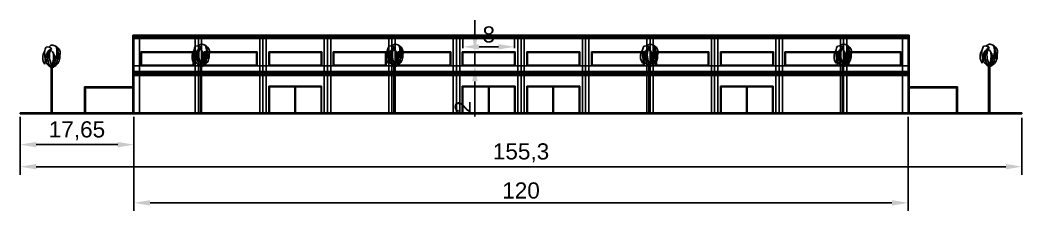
# Model space of a CAD drawing. Header units: millimetres. Extents: x 332 to 5606, y 276 to 1426.
# Drawn here: x 2966.1 to 3121.4, y 739.8 to 769.3 of the extents above; entities that cross this region are included whole.
import ezdxf

# ---------------------------------------------------------------- set-up
doc = ezdxf.new("R2010")
doc.units = ezdxf.units.MM
doc.layers.add('1VEGETACAO', color=7, linetype='Continuous')
doc.styles.get("Standard").update_dxf_attribs({"font": 'arial.ttf'})
doc.dimstyles.new('ISO-25', dxfattribs={"dimtxt": 2.5, "dimasz": 2.5, "dimexe": 1.25, "dimexo": 0.625, "dimtad": 1, "dimtxsty": 'Standard', "dimcen": 2.5, "dimadec": 0, "dimazin": 0, "dimtfac": 1, "dimtmove": 0, "dimatfit": 3, "dimfxl": 1, "dimarcsym": 0})

# ---------------------------------------------------------------- blocks, each defined once
blk = doc.blocks.new('*D65')
at = {"color": 0, "lineweight": -2, "transparency": 16777216}
for p, q in [((2966.14, 754.33), (2966.14, 745.36)), ((3121.44, 754.18), (3121.44, 745.36)), ((2968.64, 746.61), (3118.94, 746.61))]:
    blk.add_line(p, q, dxfattribs=at)
at = {"color": 0, "transparency": 16777216}
for points in [[(2968.64, 747.03), (2968.64, 746.19), (2966.14, 746.61)], [(3118.94, 747.03), (3118.94, 746.19), (3121.44, 746.61)]]:
    blk.add_solid(points, dxfattribs=at)
at = {"layer": 'Defpoints', "color": 0, "transparency": 16777216}
for p in [(2966.14, 754.96), (3121.44, 754.81), (3121.44, 746.61)]:
    blk.add_point(p, dxfattribs=at)
at = {"color": 0, "transparency": 16777216, "insert": (3043.79, 748.74), "char_height": 2.5, "attachment_point": 5}
blk.add_mtext('155,3', dxfattribs=at)
blk = doc.blocks.new('*D68')
at = {"color": 0, "lineweight": -2, "transparency": 16777216}
for p, q in [((2966.14, 754.33), (2966.14, 748.77)), ((2983.79, 754.33), (2983.79, 748.77)), ((2968.64, 750.02), (2981.29, 750.02))]:
    blk.add_line(p, q, dxfattribs=at)
at = {"color": 0, "transparency": 16777216}
for points in [[(2968.64, 750.44), (2968.64, 749.61), (2966.14, 750.02)], [(2981.29, 750.44), (2981.29, 749.61), (2983.79, 750.02)]]:
    blk.add_solid(points, dxfattribs=at)
at = {"layer": 'Defpoints', "color": 0, "transparency": 16777216}
for p in [(2966.14, 754.96), (2983.79, 754.96), (2983.79, 750.02)]:
    blk.add_point(p, dxfattribs=at)
at = {"color": 0, "transparency": 16777216, "insert": (2974.96, 752.15), "char_height": 2.5, "attachment_point": 5}
blk.add_mtext('17,65', dxfattribs=at)
blk = doc.blocks.new('palmeira2')
at = {"layer": '1VEGETACAO'}
for p, q in [((-0.2, 7.16), (-0.2, 7.78)), ((-0.2, 0), (-0.2, 7.12)), ((0, 7.37), (0, 7.6)), ((0, 0), (0, 7.17))]:
    blk.add_line(p, q, dxfattribs=at)
for centre, radius, start, end in [((0.21, 8.69), 1.7, 144.9595, 216.99), ((0.83, 9.3), 2.05, 150.4477, 217.1804), ((0.38, 8.76), 1.37, 108.4273, 210.4606), ((3.92, 7.25), 5.09, 149.1749, 164.4632), ((-0.73, 9.37), 0.966, 45.5495, 103.4023), ((-0.95, 10.31), 0, 26.8046, 0), ((1.87, 8.69), 2.58, 152.9637, 214.9325), ((0.05, 9.91), 0.701, 32.1984, 144.3146), ((2.62, 8.94), 3.05, 162.1846, 208.9024), ((-1.24, 8.52), 1.66, 344.0325, 57.749), ((-3.61, 8.83), 3.82, 339.0755, 8.701), ((-2.39, 9.56), 3.12, 331.2033, 13.273), ((-0.03, 9.32), 1.26, 313.8995, 70.0715), ((0.64, 10.28), 0.00435, 147.8016, 32.1984), ((-1.15, 9.1), 2.11, 341.1302, 30.5947), ((0.62, 8.75), 1.76, 179.1669, 240.5967), ((3.92, 7.25), 5.09, 166.449, 175.2925), ((-0.8, 8.06), 0, 254.3609, 0), ((-1.72, 8.79), 2.23, 311.2961, 344.5475), ((-1.28, 8.64), 2.09, 319.0075, 17.5157), ((-3.98, 8.32), 4.41, 346.1557, 358.7288), ((0.35, 8.06), 0.0042, 151.2033, 28.7967), ((-0.49, 8.75), 1.66, 300.6877, 4.6601), ((-0.49, 8.75), 1.66, 278.4034, 298.9246), ((-0.05, 7.46), 0, 237.8047, 0), ((0.3, 7.26), 0, 98.015, 0)]:
    blk.add_arc(centre, radius, start, end, dxfattribs=at)
blk = doc.blocks.new('*D87')
at = {"color": 0, "lineweight": -2, "transparency": 16777216}
for p, q in [((2983.79, 754.33), (2983.79, 739.76)), ((3103.79, 754.33), (3103.79, 739.76)), ((2986.29, 741.01), (3101.29, 741.01))]:
    blk.add_line(p, q, dxfattribs=at)
at = {"color": 0, "transparency": 16777216}
for points in [[(2986.29, 741.42), (2986.29, 740.59), (2983.79, 741.01)], [(3101.29, 741.42), (3101.29, 740.59), (3103.79, 741.01)]]:
    blk.add_solid(points, dxfattribs=at)
at = {"layer": 'Defpoints', "color": 0, "transparency": 16777216}
for p in [(2983.79, 754.96), (3103.79, 754.96), (3103.79, 741.01)]:
    blk.add_point(p, dxfattribs=at)
at = {"color": 0, "transparency": 16777216, "insert": (3043.79, 742.91), "char_height": 2.5, "attachment_point": 5}
blk.add_mtext('120', dxfattribs=at)
blk = doc.blocks.new('*D121')
at = {"color": 0, "lineweight": -2, "transparency": 16777216}
for p, q in [((3034.79, 764.93), (3034.79, 766.41)), ((3042.79, 764.93), (3042.79, 766.41)), ((3037.29, 765.16), (3040.29, 765.16))]:
    blk.add_line(p, q, dxfattribs=at)
at = {"color": 0, "transparency": 16777216}
for points in [[(3037.29, 765.58), (3037.29, 764.75), (3034.79, 765.16)], [(3040.29, 765.58), (3040.29, 764.75), (3042.79, 765.16)]]:
    blk.add_solid(points, dxfattribs=at)
at = {"layer": 'Defpoints', "color": 0, "transparency": 16777216}
for p in [(3034.79, 764.31), (3042.79, 765.16), (3042.79, 764.31)]:
    blk.add_point(p, dxfattribs=at)
at = {"color": 0, "transparency": 16777216, "insert": (3038.79, 767.06), "char_height": 2.5, "attachment_point": 5}
blk.add_mtext('8', dxfattribs=at)
blk = doc.blocks.new('*D122')
at = {"color": 0, "lineweight": -2, "transparency": 16777216}
for p, q in [((3036.64, 766.81), (3036.64, 769.31)), ((3035.42, 764.31), (3037.89, 764.31)), ((3036.64, 764.31), (3036.64, 762.31)), ((3035.42, 762.31), (3037.89, 762.31)), ((3036.64, 759.81), (3036.64, 754.4))]:
    blk.add_line(p, q, dxfattribs=at)
at = {"color": 0, "transparency": 16777216}
for points in [[(3036.23, 766.81), (3037.06, 766.81), (3036.64, 764.31)], [(3036.23, 759.81), (3037.06, 759.81), (3036.64, 762.31)]]:
    blk.add_solid(points, dxfattribs=at)
at = {"layer": 'Defpoints', "color": 0, "transparency": 16777216}
for p in [(3034.79, 764.31), (3034.79, 762.31), (3036.64, 762.31)]:
    blk.add_point(p, dxfattribs=at)
at = {"color": 0, "transparency": 16777216, "insert": (3034.76, 755.85), "char_height": 2.5, "attachment_point": 5, "rotation": 90}
blk.add_mtext('2', dxfattribs=at)

msp = doc.modelspace()

# ---------------------------------------------------------------- linework, layer by layer
at = {"color": 7, "true_color": 0xffffff}
for p, q in [((2983.638, 754.955), (2983.638, 766.955)), ((2983.638, 766.305), (2983.638, 766.955)), ((2983.638, 766.305), (2983.638, 766.955)), ((2983.638, 766.205), (2983.638, 766.305)), ((2983.638, 766.205), (2983.638, 766.305)), ((2983.638, 765.205), (2983.638, 766.205)), ((2983.638, 765.205), (2983.638, 766.205)), ((2983.788, 766.955), (2983.788, 754.955)), ((2984.638, 766.955), (2984.638, 754.955)), ((2993.288, 766.955), (2993.288, 754.955)), ((2993.788, 766.955), (2993.788, 754.955)), ((2994.288, 766.955), (2994.288, 754.955)), ((3003.288, 766.955), (3003.288, 754.955)), ((3003.788, 766.955), (3003.788, 754.955)), ((3004.288, 766.955), (3004.288, 754.955)), ((3013.288, 766.955), (3013.288, 754.955)), ((3013.788, 766.955), (3013.788, 754.955)), ((3014.288, 766.955), (3014.288, 754.955)), ((3023.288, 766.955), (3023.288, 754.955)), ((3023.788, 766.955), (3023.788, 754.955)), ((3024.288, 766.955), (3024.288, 754.955)), ((3033.288, 766.955), (3033.288, 754.955)), ((3033.788, 766.955), (3033.788, 754.955)), ((3034.288, 766.955), (3034.288, 754.955)), ((3043.288, 766.955), (3043.288, 754.955)), ((3043.788, 766.955), (3043.788, 754.955)), ((3044.288, 766.955), (3044.288, 754.955)), ((3053.296, 766.955), (3053.296, 754.955)), ((3053.796, 766.955), (3053.796, 754.955)), ((3054.296, 766.955), (3054.296, 754.955)), ((3063.296, 766.955), (3063.296, 754.955)), ((3063.796, 766.955), (3063.796, 754.955)), ((3064.296, 766.955), (3064.296, 754.955)), ((3073.296, 766.955), (3073.296, 754.955)), ((3073.796, 766.955), (3073.796, 754.955)), ((3074.296, 766.955), (3074.296, 754.955)), ((3083.296, 766.955), (3083.296, 754.955)), ((3083.796, 766.955), (3083.796, 754.955)), ((3084.296, 766.955), (3084.296, 754.955)), ((3093.296, 766.955), (3093.296, 754.955)), ((3093.796, 766.955), (3093.796, 754.955)), ((3094.296, 766.955), (3094.296, 754.955)), ((3102.94, 766.955), (3102.94, 754.955)), ((3103.788, 766.955), (3103.788, 754.955)), ((3103.938, 766.955), (3103.938, 754.955)), ((3103.938, 764.955), (3103.938, 765.955)), ((2983.638, 754.955), (2983.638, 764.955)), ((3103.938, 764.955), (3103.938, 765.455)), ((3103.938, 764.955), (3103.938, 765.455)), ((3103.938, 764.955), (3103.938, 765.205)), ((3103.938, 764.955), (3103.938, 764.455)), ((3103.938, 764.955), (3103.938, 764.455)), ((3103.938, 764.955), (3103.938, 764.705)), ((3103.938, 754.955), (2983.638, 754.955))]:
    msp.add_line(p, q, dxfattribs=at)
for p, q in [((2983.638, 761.205), (2983.638, 766.955)), ((2983.638, 766.955), (2983.638, 766.705)), ((2983.638, 760.955), (2983.638, 766.955)), ((2983.638, 766.955), (3103.938, 766.955)), ((2983.638, 766.955), (2983.638, 766.455)), ((2983.638, 766.705), (3103.938, 766.705)), ((2983.638, 766.455), (3103.938, 766.455)), ((2983.638, 761.205), (2983.638, 762.205)), ((2983.638, 762.205), (3103.938, 762.205)), ((2983.638, 760.955), (2983.638, 761.205)), ((2983.638, 761.205), (3103.938, 761.205)), ((2984.638, 762.205), (2984.868, 762.205)), ((2983.638, 760.955), (3103.938, 760.955)), ((2983.638, 760.955), (2983.638, 760.705)), ((2983.638, 760.705), (3103.938, 760.705)), ((2983.788, 754.955), (2983.788, 760.955))]:
    msp.add_line(p, q)
at = {"color": 5}
for p, q in [((2984.868, 764.405), (2984.868, 762.205)), ((2984.868, 764.305), (2984.868, 764.405)), ((2984.868, 764.405), (2993.068, 764.405)), ((2984.868, 764.305), (2992.968, 764.305)), ((2984.968, 764.405), (2984.968, 762.205)), ((2984.968, 762.305), (2984.968, 764.305)), ((2992.968, 764.405), (2992.968, 762.205)), ((2992.968, 764.305), (2993.068, 764.305)), ((2993.068, 764.569), (2993.068, 762.205)), ((2994.693, 765.467), (2994.693, 765.467)), ((2994.693, 764.405), (2994.693, 762.205)), ((2994.693, 764.305), (2994.693, 764.405)), ((2994.693, 764.405), (3002.893, 764.405)), ((2994.693, 764.405), (2994.693, 762.205)), ((2994.693, 764.305), (3002.793, 764.305)), ((2994.793, 765.426), (2994.793, 765.395)), ((2994.793, 764.405), (2994.793, 762.205)), ((2994.793, 764.405), (2994.793, 762.205)), ((2994.793, 762.305), (2994.793, 764.305)), ((3002.793, 764.405), (3002.793, 762.205)), ((3002.793, 764.405), (3002.793, 762.205)), ((3002.793, 764.305), (3002.893, 764.305)), ((3002.893, 764.405), (3002.893, 762.205)), ((3004.693, 764.405), (3004.693, 762.205)), ((3004.693, 764.405), (3004.693, 762.205)), ((3004.693, 764.305), (3004.693, 764.405)), ((3004.693, 764.405), (3012.893, 764.405)), ((3004.693, 764.305), (3012.793, 764.305)), ((3004.793, 764.405), (3004.793, 762.205)), ((3004.793, 764.405), (3004.793, 762.205)), ((3004.793, 762.305), (3004.793, 764.305)), ((3012.793, 762.305), (3012.793, 764.405)), ((3012.793, 764.405), (3012.793, 762.205)), ((3012.793, 764.305), (3012.893, 764.305)), ((3012.893, 762.305), (3012.893, 764.405)), ((3014.693, 764.405), (3014.693, 762.205)), ((3014.693, 764.405), (3014.693, 762.205)), ((3014.693, 764.305), (3014.693, 764.405)), ((3014.693, 764.405), (3022.893, 764.405)), ((3014.693, 764.305), (3022.793, 764.305)), ((3014.793, 764.405), (3014.793, 762.205)), ((3014.793, 764.405), (3014.793, 762.205)), ((3014.793, 762.305), (3014.793, 764.305)), ((3022.793, 764.405), (3022.793, 762.205)), ((3022.793, 764.405), (3022.793, 762.205)), ((3022.793, 764.305), (3022.893, 764.305)), ((3022.893, 764.405), (3022.893, 762.205)), ((3024.693, 765.467), (3024.693, 765.467)), ((3024.693, 764.405), (3024.693, 762.205)), ((3024.693, 764.305), (3024.693, 764.405)), ((3024.693, 764.405), (3032.893, 764.405)), ((3024.693, 764.405), (3024.693, 762.205)), ((3024.693, 764.305), (3032.793, 764.305)), ((3024.793, 765.426), (3024.793, 765.395)), ((3024.793, 764.405), (3024.793, 762.205)), ((3024.793, 764.405), (3024.793, 762.205)), ((3024.793, 762.305), (3024.793, 764.305)), ((3032.793, 764.405), (3032.793, 762.205)), ((3032.793, 764.405), (3032.793, 762.205)), ((3032.793, 764.305), (3032.893, 764.305)), ((3032.893, 764.405), (3032.893, 762.205)), ((3034.693, 764.405), (3034.693, 762.205)), ((3034.693, 764.405), (3034.693, 762.205)), ((3034.693, 764.305), (3034.693, 764.405)), ((3034.693, 764.405), (3042.893, 764.405)), ((3034.693, 764.305), (3042.793, 764.305)), ((3034.793, 764.405), (3034.793, 762.205)), ((3034.793, 764.405), (3034.793, 762.205)), ((3034.793, 762.305), (3034.793, 764.305)), ((3042.793, 764.405), (3042.793, 762.205)), ((3042.793, 764.405), (3042.793, 762.205)), ((3042.793, 764.305), (3042.893, 764.305)), ((3042.893, 764.405), (3042.893, 762.205)), ((3044.693, 764.405), (3044.693, 762.205)), ((3044.693, 764.405), (3044.693, 762.205)), ((3044.693, 764.305), (3044.693, 764.405)), ((3044.693, 764.405), (3052.893, 764.405)), ((3044.693, 764.305), (3052.793, 764.305)), ((3044.793, 764.405), (3044.793, 762.205)), ((3044.793, 764.405), (3044.793, 762.205)), ((3044.793, 762.305), (3044.793, 764.305)), ((3052.793, 764.405), (3052.793, 762.205)), ((3052.793, 764.405), (3052.793, 762.205)), ((3052.793, 764.305), (3052.893, 764.305)), ((3052.893, 764.405), (3052.893, 762.205)), ((3054.701, 764.405), (3054.701, 762.205)), ((3054.701, 764.405), (3054.701, 762.205)), ((3054.701, 764.305), (3054.701, 764.405)), ((3054.701, 764.405), (3062.901, 764.405)), ((3054.701, 764.305), (3062.801, 764.305)), ((3054.801, 764.405), (3054.801, 762.205)), ((3054.801, 764.405), (3054.801, 762.205)), ((3054.801, 762.305), (3054.801, 764.305)), ((3062.801, 764.405), (3062.801, 762.205)), ((3062.801, 764.405), (3062.801, 762.205)), ((3062.801, 764.305), (3062.901, 764.305)), ((3062.901, 764.405), (3062.901, 762.205)), ((3064.701, 764.545), (3064.701, 762.205)), ((3064.701, 764.405), (3064.701, 762.205)), ((3064.701, 764.305), (3064.701, 764.405)), ((3064.701, 764.405), (3072.901, 764.405)), ((3064.701, 764.305), (3072.801, 764.305)), ((3064.801, 764.405), (3064.801, 762.205)), ((3064.801, 764.405), (3064.801, 762.205)), ((3064.801, 762.305), (3064.801, 764.305)), ((3072.801, 764.405), (3072.801, 762.205)), ((3072.801, 764.405), (3072.801, 762.205)), ((3072.801, 764.305), (3072.901, 764.305)), ((3072.901, 764.405), (3072.901, 762.205)), ((3074.701, 764.405), (3074.701, 762.205)), ((3074.701, 764.405), (3074.701, 762.205)), ((3074.701, 764.305), (3074.701, 764.405)), ((3074.701, 764.405), (3082.901, 764.405)), ((3074.701, 764.305), (3082.801, 764.305)), ((3074.801, 764.405), (3074.801, 762.205)), ((3074.801, 764.405), (3074.801, 762.205)), ((3074.801, 762.305), (3074.801, 764.305)), ((3082.801, 764.405), (3082.801, 762.205)), ((3082.801, 764.405), (3082.801, 762.205)), ((3082.801, 764.305), (3082.901, 764.305)), ((3082.901, 764.405), (3082.901, 762.205)), ((3084.701, 764.405), (3084.701, 762.205)), ((3084.701, 764.405), (3084.701, 762.205)), ((3084.701, 764.305), (3084.701, 764.405)), ((3084.701, 764.405), (3092.901, 764.405)), ((3084.701, 764.305), (3092.801, 764.305)), ((3084.801, 764.405), (3084.801, 762.205)), ((3084.801, 764.405), (3084.801, 762.205)), ((3084.801, 762.305), (3084.801, 764.305)), ((3092.801, 764.405), (3092.801, 762.205)), ((3092.801, 764.305), (3092.901, 764.305)), ((3092.901, 764.405), (3092.901, 762.205)), ((3094.526, 764.405), (3094.526, 762.205)), ((3094.526, 764.405), (3094.526, 762.205)), ((3094.526, 764.305), (3094.526, 764.405)), ((3094.526, 764.405), (3102.726, 764.405)), ((3094.526, 764.305), (3102.626, 764.305)), ((3094.626, 764.405), (3094.626, 762.205)), ((3094.626, 764.405), (3094.626, 762.205)), ((3094.626, 762.305), (3094.626, 764.305)), ((3102.626, 764.405), (3102.626, 762.205)), ((3102.626, 764.405), (3102.626, 762.205)), ((3102.626, 764.305), (3102.726, 764.305)), ((3102.726, 764.405), (3102.726, 762.205)), ((3092.801, 763.331), (3092.801, 762.205)), ((2984.868, 762.305), (2993.068, 762.305)), ((2984.868, 762.205), (2993.068, 762.205)), ((2994.693, 762.305), (3002.893, 762.305)), ((2994.693, 762.305), (3002.893, 762.305)), ((2994.693, 762.205), (3002.893, 762.205)), ((2994.693, 762.205), (3002.893, 762.205)), ((3004.693, 762.305), (3012.893, 762.305)), ((3004.693, 762.305), (3012.893, 762.305)), ((3004.693, 762.205), (3012.893, 762.205)), ((3004.693, 762.205), (3012.893, 762.205)), ((3012.793, 762.205), (3012.793, 762.305)), ((3012.893, 762.205), (3012.893, 762.305)), ((3014.693, 762.305), (3022.893, 762.305)), ((3014.693, 762.305), (3022.893, 762.305)), ((3014.693, 762.205), (3022.893, 762.205)), ((3014.693, 762.205), (3022.893, 762.205)), ((3024.693, 762.305), (3032.893, 762.305)), ((3024.693, 762.305), (3032.893, 762.305)), ((3024.693, 762.205), (3032.893, 762.205)), ((3024.693, 762.205), (3032.893, 762.205)), ((3034.693, 762.305), (3042.893, 762.305)), ((3034.693, 762.305), (3042.893, 762.305)), ((3034.693, 762.205), (3042.893, 762.205)), ((3034.693, 762.205), (3042.893, 762.205)), ((3044.693, 762.305), (3052.893, 762.305)), ((3044.693, 762.305), (3052.893, 762.305)), ((3044.693, 762.205), (3052.893, 762.205)), ((3044.693, 762.205), (3052.893, 762.205)), ((3054.701, 762.305), (3062.901, 762.305)), ((3054.701, 762.305), (3062.901, 762.305)), ((3054.701, 762.205), (3062.901, 762.205)), ((3054.701, 762.205), (3062.901, 762.205)), ((3064.701, 762.305), (3072.901, 762.305)), ((3064.701, 762.305), (3072.901, 762.305)), ((3064.701, 762.205), (3072.901, 762.205)), ((3064.701, 762.205), (3072.901, 762.205)), ((3074.701, 762.305), (3082.901, 762.305)), ((3074.701, 762.305), (3082.901, 762.305)), ((3074.701, 762.205), (3082.901, 762.205)), ((3074.701, 762.205), (3082.901, 762.205)), ((3084.701, 762.305), (3092.901, 762.305)), ((3084.701, 762.305), (3092.901, 762.305)), ((3084.701, 762.205), (3092.901, 762.205)), ((3084.701, 762.205), (3092.901, 762.205)), ((3094.526, 762.305), (3102.726, 762.305)), ((3094.526, 762.305), (3102.726, 762.305)), ((3094.526, 762.205), (3102.726, 762.205)), ((3094.526, 762.205), (3102.726, 762.205))]:
    msp.add_line(p, q, dxfattribs=at)
at = {"color": 32, "true_color": 0xcd6928}
for p, q in [((2983.638, 761.205), (2983.638, 761.355)), ((2983.638, 761.355), (3103.938, 761.355))]:
    msp.add_line(p, q, dxfattribs=at)
at = {"color": 3}
for p, q in [((2976.138, 754.955), (2976.138, 758.955)), ((2976.138, 758.955), (2983.638, 758.955)), ((2976.138, 758.955), (2976.138, 758.805)), ((2976.138, 758.955), (2976.288, 758.955)), ((2976.138, 758.805), (2983.638, 758.805)), ((2976.288, 758.955), (2976.288, 754.955)), ((2983.638, 758.955), (2983.638, 754.955)), ((2983.638, 758.955), (2983.788, 758.955)), ((2983.788, 758.955), (2983.788, 756.955)), ((3103.938, 758.955), (3103.788, 758.955)), ((3103.788, 758.955), (3103.788, 756.955)), ((3111.438, 758.955), (3103.938, 758.955)), ((3103.938, 758.955), (3103.938, 754.955)), ((3111.438, 758.805), (3103.938, 758.805)), ((3111.438, 758.955), (3111.288, 758.955)), ((3111.288, 758.955), (3111.288, 754.955)), ((3111.438, 754.955), (3111.438, 758.955)), ((3111.438, 758.955), (3111.438, 758.805)), ((2983.788, 756.955), (2983.638, 756.955)), ((2983.788, 754.955), (2983.788, 756.955)), ((3103.788, 756.955), (3103.788, 754.955)), ((3103.938, 756.955), (3103.788, 756.955)), ((3103.938, 754.955), (3103.938, 756.955)), ((2966.138, 754.805), (2966.138, 754.955)), ((2966.138, 754.955), (2976.288, 754.955)), ((2976.138, 754.805), (2966.138, 754.805)), ((2983.638, 754.955), (2976.138, 754.955)), ((3121.438, 754.805), (2976.138, 754.805)), ((2976.288, 754.955), (3111.438, 754.955)), ((2983.638, 754.955), (2983.788, 754.955)), ((3103.788, 754.955), (3103.938, 754.955)), ((3103.938, 754.955), (3111.438, 754.955)), ((3111.438, 754.955), (3121.438, 754.955)), ((3121.438, 754.955), (3121.438, 754.805))]:
    msp.add_line(p, q, dxfattribs=at)
at = {"color": 1}
for p, q in [((3004.688, 754.955), (3004.688, 759.055)), ((3004.688, 759.055), (3012.888, 759.055)), ((3012.788, 758.955), (3004.788, 758.955)), ((3004.788, 758.955), (3004.788, 754.955)), ((3008.838, 758.955), (3008.738, 758.955)), ((3008.738, 758.955), (3008.738, 754.955)), ((3008.788, 754.955), (3008.788, 758.955)), ((3008.838, 754.955), (3008.838, 758.955)), ((3012.788, 754.955), (3012.788, 758.955)), ((3012.888, 759.055), (3012.888, 754.955)), ((3034.688, 754.955), (3034.688, 759.055)), ((3034.688, 759.055), (3042.888, 759.055)), ((3034.788, 754.955), (3034.788, 758.955)), ((3034.788, 758.955), (3038.788, 758.955)), ((3042.788, 758.955), (3034.788, 758.955)), ((3034.788, 758.955), (3034.788, 754.955)), ((3038.838, 758.955), (3038.738, 758.955)), ((3038.738, 758.955), (3038.738, 754.955)), ((3038.788, 754.955), (3038.788, 758.955)), ((3038.788, 758.955), (3042.788, 758.955)), ((3038.788, 754.955), (3038.788, 758.955)), ((3038.838, 754.955), (3038.838, 758.955)), ((3042.788, 758.955), (3042.788, 754.955)), ((3042.788, 754.955), (3042.788, 758.955)), ((3042.888, 759.055), (3042.888, 754.955)), ((3044.688, 754.955), (3044.688, 759.055)), ((3044.688, 759.055), (3052.888, 759.055)), ((3044.788, 754.955), (3044.788, 758.955)), ((3044.788, 758.955), (3052.788, 758.955)), ((3052.788, 758.955), (3044.788, 758.955)), ((3044.788, 758.955), (3044.788, 754.955)), ((3048.838, 758.955), (3048.738, 758.955)), ((3048.738, 758.955), (3048.738, 754.955)), ((3048.788, 754.955), (3048.788, 758.955)), ((3048.788, 754.955), (3048.788, 758.955)), ((3048.838, 754.955), (3048.838, 758.955)), ((3052.788, 758.955), (3052.788, 754.955)), ((3052.788, 754.955), (3052.788, 758.955)), ((3052.888, 759.055), (3052.888, 754.955)), ((3074.696, 754.955), (3074.696, 759.055)), ((3074.696, 759.055), (3082.896, 759.055)), ((3082.796, 758.955), (3074.796, 758.955)), ((3074.796, 758.955), (3074.796, 754.955)), ((3082.796, 758.955), (3074.796, 758.955)), ((3074.796, 758.955), (3074.796, 754.955)), ((3078.846, 758.955), (3078.746, 758.955)), ((3078.746, 758.955), (3078.746, 754.955)), ((3078.796, 754.955), (3078.796, 758.955)), ((3078.796, 754.955), (3078.796, 758.955)), ((3078.846, 754.955), (3078.846, 758.955)), ((3082.796, 754.955), (3082.796, 758.955)), ((3082.796, 754.955), (3082.796, 758.955)), ((3082.896, 759.055), (3082.896, 754.955)), ((2983.788, 756.955), (2983.638, 756.955)), ((2983.638, 756.955), (2983.638, 754.955)), ((2983.788, 754.955), (2983.788, 756.955)), ((3103.788, 754.955), (3103.788, 756.955)), ((3103.788, 756.955), (3103.938, 756.955)), ((2983.638, 754.955), (2983.788, 754.955)), ((3004.788, 754.955), (3004.688, 754.955)), ((3004.788, 754.955), (3012.788, 754.955)), ((3004.788, 754.955), (3008.788, 754.955)), ((3008.738, 754.955), (3008.788, 754.955)), ((3008.788, 754.955), (3008.838, 754.955)), ((3012.888, 754.955), (3012.788, 754.955)), ((3034.788, 754.955), (3034.688, 754.955)), ((3034.788, 754.955), (3038.788, 754.955)), ((3034.788, 754.955), (3042.788, 754.955)), ((3034.788, 754.955), (3038.788, 754.955)), ((3038.738, 754.955), (3038.788, 754.955)), ((3042.788, 754.955), (3038.788, 754.955)), ((3038.788, 754.955), (3038.838, 754.955)), ((3042.888, 754.955), (3042.788, 754.955)), ((3044.788, 754.955), (3044.688, 754.955)), ((3052.788, 754.955), (3044.788, 754.955)), ((3044.788, 754.955), (3048.788, 754.955)), ((3044.788, 754.955), (3052.788, 754.955)), ((3044.788, 754.955), (3048.788, 754.955)), ((3048.738, 754.955), (3048.788, 754.955)), ((3048.788, 754.955), (3048.838, 754.955)), ((3052.888, 754.955), (3052.788, 754.955)), ((3074.796, 754.955), (3074.696, 754.955)), ((3074.796, 754.955), (3082.796, 754.955)), ((3074.796, 754.955), (3078.796, 754.955)), ((3074.796, 754.955), (3082.796, 754.955)), ((3074.796, 754.955), (3078.796, 754.955)), ((3078.746, 754.955), (3078.796, 754.955)), ((3078.796, 754.955), (3078.846, 754.955)), ((3082.896, 754.955), (3082.796, 754.955)), ((3103.938, 754.955), (3103.788, 754.955))]:
    msp.add_line(p, q, dxfattribs=at)

# ---------------------------------------------------------------- block references
for p in [(2971.138, 754.805), (2994.288, 754.955), (3024.288, 754.955), (3063.796, 754.955), (3093.796, 754.955), (3116.438, 754.955)]:
    msp.add_blockref('palmeira2', p, dxfattribs=at)

# ---------------------------------------------------------------- dimensions: what is measured, and where the dimension line sits
at = {"color": 5}
dim = msp.add_linear_dim(base=(3036.644, 762.305), p1=(3034.793, 764.305), p2=(3034.793, 762.305), angle=90, dimstyle='ISO-25', dxfattribs=at)
dim.commit()
dim.dimension.update_dxf_attribs({"geometry": '*D122', "text_midpoint": (3034.764, 755.852)})
dim = msp.add_linear_dim(base=(3042.793, 765.163), p1=(3034.793, 764.305), p2=(3042.793, 764.305), dimstyle='ISO-25', dxfattribs=at)
dim.commit()
dim.dimension.update_dxf_attribs({"geometry": '*D121', "text_midpoint": (3038.793, 767.065)})
at = {"color": 1}
for base, p2, picture, middle in [((3121.438, 746.61), (3121.438, 754.805), '*D65', (3043.788, 748.737)), ((2983.788, 750.023), (2983.788, 754.955), '*D68', (2974.963, 752.151))]:
    dim = msp.add_linear_dim(base=base, p1=(2966.138, 754.955), p2=p2, dimstyle='ISO-25', dxfattribs=at)
    dim.commit()
    dim.dimension.update_dxf_attribs({"geometry": picture, "text_midpoint": middle})
dim = msp.add_linear_dim(base=(3103.788, 741.007), p1=(2983.788, 754.955), p2=(3103.788, 754.955), dimstyle='ISO-25')
dim.commit()
dim.dimension.update_dxf_attribs({"geometry": '*D87', "text_midpoint": (3043.788, 742.908)})

doc.saveas('drawing.dxf')
